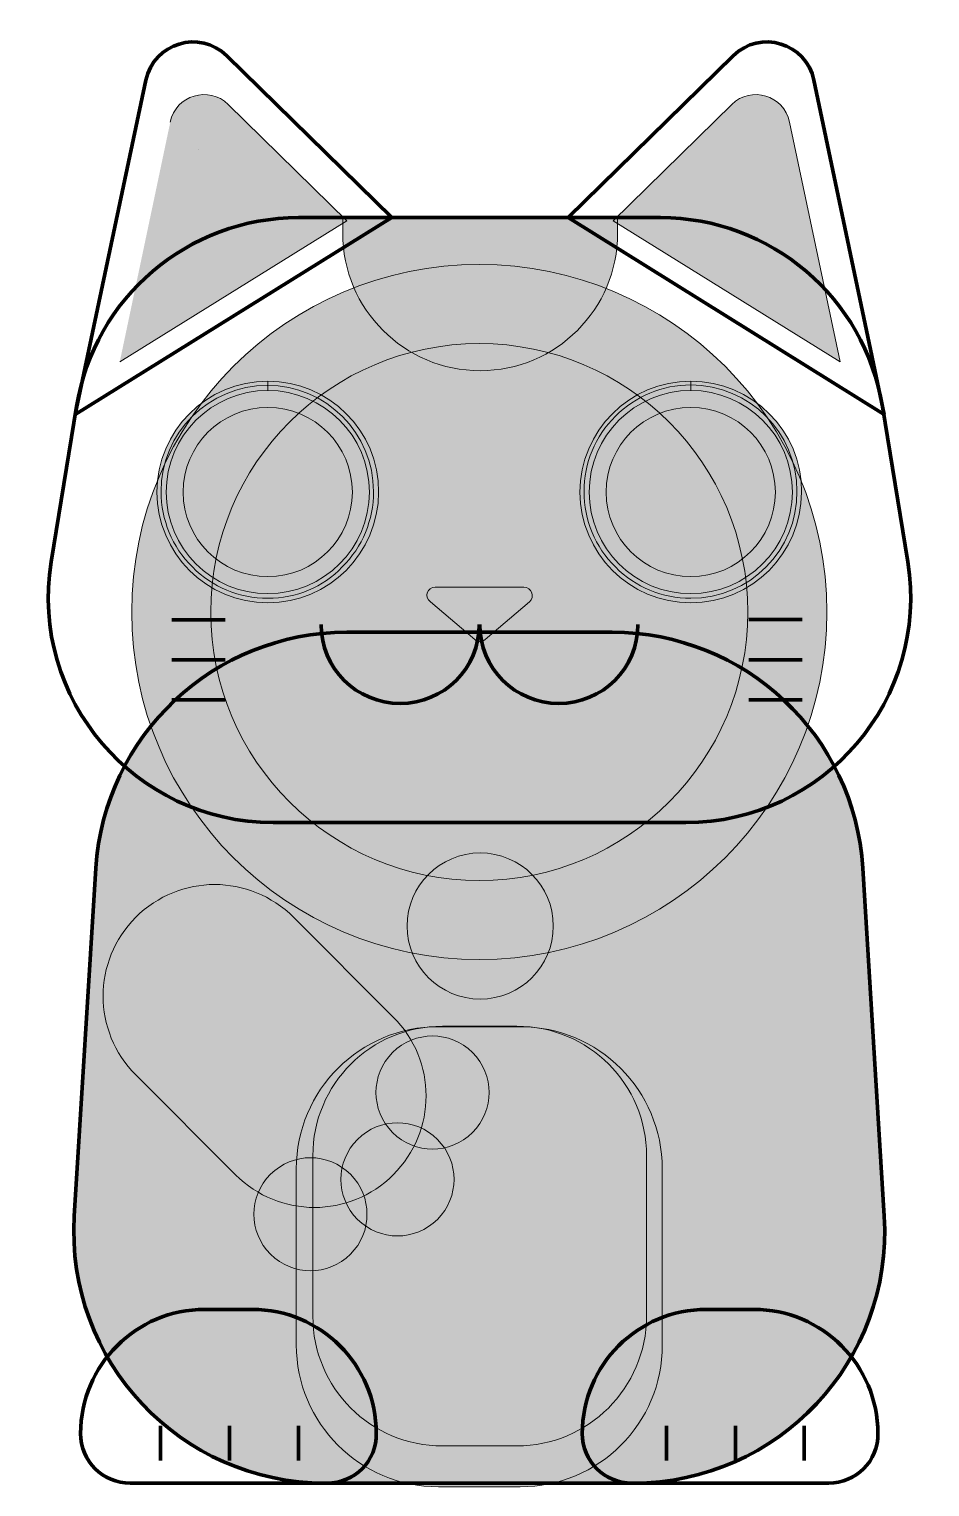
# Model space of a CAD drawing. Header units: inches. Extents: x 47 to 243, y 1 to 318.
import ezdxf

# ---------------------------------------------------------------- set-up
doc = ezdxf.new("R2010")
doc.units = ezdxf.units.IN
doc.header["$MEASUREMENT"] = 0
doc.layers.add('Layer 1', color=7, linetype='Continuous')

# ---------------------------------------------------------------- blocks, each defined once
blk = doc.blocks.new('block 4')
at = {"layer": 'Layer 1', "true_color": 0xf16b6c}
h = blk.add_hatch(color=11, dxfattribs=at)
h.dxf.hatch_style = 2
edge = h.paths.add_edge_path()
edge.add_spline(control_points=[(98.6, 241.7), (98.6, 241.7), (98.6, 239.7), (98.6, 239.7), (98.6, 239.7), (98.6, 241.7), (98.6, 241.7), (98.6, 241.7), (98.6, 241.7), (98.6, 241.7), (85.3, 241.7), (74.5, 230.9), (74.5, 217.6), (74.5, 204.3), (85.3, 193.5), (98.6, 193.5), (111.9, 193.5), (122.7, 204.3), (122.7, 217.6), (122.8, 230.9), (111.9, 241.7), (98.6, 241.7), (98.6, 241.7), (98.6, 241.7), (98.6, 241.7)], knot_values=[0, 0, 0, 0, 1, 1, 1, 2, 2, 2, 3, 3, 3, 4, 4, 4, 5, 5, 5, 6, 6, 6, 7, 7, 7, 8, 8, 8, 8], degree=3, periodic=1)
edge = h.paths.add_edge_path()
edge.add_spline(control_points=[(98.6, 239.7), (110.8, 239.7), (120.7, 229.8), (120.7, 217.6), (120.7, 205.4), (110.8, 195.5), (98.6, 195.5), (86.4, 195.5), (76.5, 205.4), (76.5, 217.6), (76.5, 229.8), (86.4, 239.7), (98.6, 239.7)], knot_values=[0, 0, 0, 0, 1, 1, 1, 2, 2, 2, 3, 3, 3, 4, 4, 4, 4], degree=3, periodic=0)
edge.add_line((98.6, 239.7), (98.6, 239.7))
at = {"layer": 'Layer 1', "lineweight": 0}
for points, knots in [([(98.6, 241.7), (98.6, 241.7), (98.6, 239.7), (98.6, 239.7), (98.6, 239.7), (98.6, 241.7), (98.6, 241.7), (98.6, 241.7), (98.6, 241.7), (98.6, 241.7), (85.3, 241.7), (74.5, 230.9), (74.5, 217.6), (74.5, 204.3), (85.3, 193.5), (98.6, 193.5), (111.9, 193.5), (122.7, 204.3), (122.7, 217.6), (122.8, 230.9), (111.9, 241.7), (98.6, 241.7), (98.6, 241.7), (98.6, 241.7), (98.6, 241.7)], [0, 0, 0, 0, 1, 1, 1, 2, 2, 2, 3, 3, 3, 4, 4, 4, 5, 5, 5, 6, 6, 6, 7, 7, 7, 8, 8, 8, 8]), ([(98.6, 194.5), (92.4, 194.5), (86.6, 196.9), (82.2, 201.3), (77.8, 205.7), (75.4, 211.5), (75.4, 217.7), (75.4, 230.5), (85.8, 240.8), (98.5, 240.8), (111.3, 240.8), (121.6, 230.4), (121.6, 217.7), (121.6, 211.5), (119.2, 205.7), (114.8, 201.3), (110.6, 196.9), (104.8, 194.5), (98.6, 194.5), (98.6, 194.5), (98.6, 194.5), (98.6, 194.5)], [0, 0, 0, 0, 1, 1, 1, 2, 2, 2, 3, 3, 3, 4, 4, 4, 5, 5, 5, 6, 6, 6, 7, 7, 7, 7]), ([(98.6, 239.7), (110.8, 239.7), (120.7, 229.8), (120.7, 217.6), (120.7, 205.4), (110.8, 195.5), (98.6, 195.5), (86.4, 195.5), (76.5, 205.4), (76.5, 217.6), (76.5, 229.8), (86.4, 239.7), (98.6, 239.7)], [0, 0, 0, 0, 1, 1, 1, 2, 2, 2, 3, 3, 3, 4, 4, 4, 4])]:
    blk.add_open_spline(points, degree=3, knots=knots, dxfattribs=at)
blk = doc.blocks.new('block 3')
at = {"layer": 'Layer 1', "true_color": 0xf16b6c}
h = blk.add_hatch(color=11, dxfattribs=at)
h.dxf.hatch_style = 2
edge = h.paths.add_edge_path()
edge.add_spline(control_points=[(98.6, 236), (108.76, 236), (117, 227.76), (117, 217.6), (117, 207.44), (108.76, 199.2), (98.6, 199.2), (88.44, 199.2), (80.2, 207.44), (80.2, 217.6), (80.2, 227.76), (88.44, 236), (98.6, 236)], knot_values=[0, 0, 0, 0, 1, 1, 1, 2, 2, 2, 3, 3, 3, 4, 4, 4, 4], degree=3, periodic=1)
at = {"layer": 'Layer 1', "lineweight": 0}
blk.add_open_spline([(98.6, 236), (108.76, 236), (117, 227.76), (117, 217.6), (117, 207.44), (108.76, 199.2), (98.6, 199.2), (88.44, 199.2), (80.2, 207.44), (80.2, 217.6), (80.2, 227.76), (88.44, 236), (98.6, 236)], degree=3, knots=[0, 0, 0, 0, 1, 1, 1, 2, 2, 2, 3, 3, 3, 4, 4, 4, 4], dxfattribs=at)
at = {"layer": 'Layer 1'}
blk.add_blockref('block 4', (0, 0), dxfattribs=at)
blk = doc.blocks.new('block 6')
at = {"layer": 'Layer 1', "true_color": 0xf16b6c}
h = blk.add_hatch(color=11, dxfattribs=at)
h.dxf.hatch_style = 2
edge = h.paths.add_edge_path()
edge.add_spline(control_points=[(190.6, 241.7), (190.6, 241.7), (190.6, 239.7), (190.6, 239.7), (190.6, 239.7), (190.6, 241.7), (190.6, 241.7), (190.6, 241.7), (190.6, 241.7), (190.6, 241.7), (177.3, 241.7), (166.5, 230.9), (166.5, 217.6), (166.5, 204.3), (177.3, 193.5), (190.6, 193.5), (203.9, 193.5), (214.7, 204.3), (214.7, 217.6), (214.8, 230.9), (203.9, 241.7), (190.6, 241.7), (190.6, 241.7), (190.6, 241.7), (190.6, 241.7)], knot_values=[0, 0, 0, 0, 1, 1, 1, 2, 2, 2, 3, 3, 3, 4, 4, 4, 5, 5, 5, 6, 6, 6, 7, 7, 7, 8, 8, 8, 8], degree=3, periodic=1)
edge = h.paths.add_edge_path()
edge.add_spline(control_points=[(190.6, 239.7), (202.8, 239.7), (212.7, 229.8), (212.7, 217.6), (212.7, 205.4), (202.8, 195.5), (190.6, 195.5), (178.4, 195.5), (168.5, 205.4), (168.5, 217.6), (168.5, 229.8), (178.4, 239.7), (190.6, 239.7)], knot_values=[0, 0, 0, 0, 1, 1, 1, 2, 2, 2, 3, 3, 3, 4, 4, 4, 4], degree=3, periodic=0)
edge.add_line((190.6, 239.7), (190.6, 239.7))
at = {"layer": 'Layer 1', "lineweight": 0}
for points, knots in [([(190.6, 241.7), (190.6, 241.7), (190.6, 239.7), (190.6, 239.7), (190.6, 239.7), (190.6, 241.7), (190.6, 241.7), (190.6, 241.7), (190.6, 241.7), (190.6, 241.7), (177.3, 241.7), (166.5, 230.9), (166.5, 217.6), (166.5, 204.3), (177.3, 193.5), (190.6, 193.5), (203.9, 193.5), (214.7, 204.3), (214.7, 217.6), (214.8, 230.9), (203.9, 241.7), (190.6, 241.7), (190.6, 241.7), (190.6, 241.7), (190.6, 241.7)], [0, 0, 0, 0, 1, 1, 1, 2, 2, 2, 3, 3, 3, 4, 4, 4, 5, 5, 5, 6, 6, 6, 7, 7, 7, 8, 8, 8, 8]), ([(190.6, 194.5), (184.4, 194.5), (178.6, 196.9), (174.2, 201.3), (169.8, 205.7), (167.4, 211.5), (167.4, 217.7), (167.4, 223.9), (169.8, 229.7), (174.2, 234.1), (178.6, 238.5), (184.4, 240.9), (190.6, 240.9), (203.4, 240.9), (213.7, 230.5), (213.7, 217.8), (213.8, 204.9), (203.4, 194.5), (190.6, 194.5), (190.6, 194.5), (190.6, 194.5), (190.6, 194.5)], [0, 0, 0, 0, 1, 1, 1, 2, 2, 2, 3, 3, 3, 4, 4, 4, 5, 5, 5, 6, 6, 6, 7, 7, 7, 7]), ([(190.6, 239.7), (202.8, 239.7), (212.7, 229.8), (212.7, 217.6), (212.7, 205.4), (202.8, 195.5), (190.6, 195.5), (178.4, 195.5), (168.5, 205.4), (168.5, 217.6), (168.5, 229.8), (178.4, 239.7), (190.6, 239.7)], [0, 0, 0, 0, 1, 1, 1, 2, 2, 2, 3, 3, 3, 4, 4, 4, 4])]:
    blk.add_open_spline(points, degree=3, knots=knots, dxfattribs=at)
blk = doc.blocks.new('block 5')
at = {"layer": 'Layer 1', "true_color": 0xf16b6c}
h = blk.add_hatch(color=11, dxfattribs=at)
h.dxf.hatch_style = 2
edge = h.paths.add_edge_path()
edge.add_spline(control_points=[(190.6, 236), (200.76, 236), (209, 227.76), (209, 217.6), (209, 207.44), (200.76, 199.2), (190.6, 199.2), (180.44, 199.2), (172.2, 207.44), (172.2, 217.6), (172.2, 227.76), (180.44, 236), (190.6, 236)], knot_values=[0, 0, 0, 0, 1, 1, 1, 2, 2, 2, 3, 3, 3, 4, 4, 4, 4], degree=3, periodic=1)
at = {"layer": 'Layer 1', "lineweight": 0}
blk.add_open_spline([(190.6, 236), (200.76, 236), (209, 227.76), (209, 217.6), (209, 207.44), (200.76, 199.2), (190.6, 199.2), (180.44, 199.2), (172.2, 207.44), (172.2, 217.6), (172.2, 227.76), (180.44, 236), (190.6, 236)], degree=3, knots=[0, 0, 0, 0, 1, 1, 1, 2, 2, 2, 3, 3, 3, 4, 4, 4, 4], dxfattribs=at)
at = {"layer": 'Layer 1'}
blk.add_blockref('block 6', (0, 0), dxfattribs=at)
blk = doc.blocks.new('block 8')
at = {"layer": 'Layer 1', "color": 11, "lineweight": 158, "true_color": 0xf16b6c}
blk.add_lwpolyline([(89.3, 172.4), (77.7, 172.4)], dxfattribs=at)
blk = doc.blocks.new('block 9')
at = {"layer": 'Layer 1', "color": 11, "lineweight": 158, "true_color": 0xf16b6c}
blk.add_lwpolyline([(89.3, 181.1), (77.7, 181.1)], dxfattribs=at)
blk = doc.blocks.new('block 10')
at = {"layer": 'Layer 1', "color": 11, "lineweight": 158, "true_color": 0xf16b6c}
blk.add_lwpolyline([(89.3, 189.8), (77.7, 189.8)], dxfattribs=at)
blk = doc.blocks.new('block 7')
at = {"layer": 'Layer 1'}
for name in ['block 10', 'block 9', 'block 8']:
    blk.add_blockref(name, (0, 0), dxfattribs=at)
blk = doc.blocks.new('block 12')
at = {"layer": 'Layer 1', "color": 11, "lineweight": 158, "true_color": 0xf16b6c}
blk.add_lwpolyline([(214.8, 172.4), (203.2, 172.4)], dxfattribs=at)
blk = doc.blocks.new('block 13')
at = {"layer": 'Layer 1', "color": 11, "lineweight": 158, "true_color": 0xf16b6c}
blk.add_lwpolyline([(214.8, 181.1), (203.2, 181.1)], dxfattribs=at)
blk = doc.blocks.new('block 14')
at = {"layer": 'Layer 1', "color": 11, "lineweight": 158, "true_color": 0xf16b6c}
blk.add_lwpolyline([(214.8, 189.9), (203.2, 189.9)], dxfattribs=at)
blk = doc.blocks.new('block 11')
at = {"layer": 'Layer 1'}
for name in ['block 14', 'block 13', 'block 12']:
    blk.add_blockref(name, (0, 0), dxfattribs=at)
blk = doc.blocks.new('block 15')
at = {"layer": 'Layer 1', "true_color": 0xf16b6c}
h = blk.add_hatch(color=11, dxfattribs=at)
h.dxf.hatch_style = 2
edge = h.paths.add_edge_path()
edge.add_spline(control_points=[(153.5, 1.2), (153.5, 1.2), (135.7, 1.2), (135.7, 1.2), (118.6, 1.2), (104.8, 15.1), (104.8, 32.1), (104.8, 32.1), (104.8, 70.4), (104.8, 70.4), (104.8, 87.5), (118.7, 101.3), (135.7, 101.3), (135.7, 101.3), (153.5, 101.3), (153.5, 101.3), (170.6, 101.3), (184.4, 87.4), (184.4, 70.4), (184.4, 70.4), (184.4, 32.1), (184.4, 32.1), (184.5, 15), (170.6, 1.2), (153.5, 1.2)], knot_values=[0, 0, 0, 0, 1, 1, 1, 2, 2, 2, 3, 3, 3, 4, 4, 4, 5, 5, 5, 6, 6, 6, 7, 7, 7, 8, 8, 8, 8], degree=3, periodic=1)
at = {"layer": 'Layer 1', "true_color": 0xffcc00}
h = blk.add_hatch(color=40, dxfattribs=at)
h.dxf.hatch_style = 2
edge = h.paths.add_edge_path()
edge.add_spline(control_points=[(152.8, 10.1), (152.8, 10.1), (136.6, 10.1), (136.6, 10.1), (121, 10.1), (108.4, 22.7), (108.4, 38.3), (108.4, 38.3), (108.4, 73.2), (108.4, 73.2), (108.4, 88.8), (121, 101.4), (136.6, 101.4), (136.6, 101.4), (152.8, 101.4), (152.8, 101.4), (168.4, 101.4), (181, 88.8), (181, 73.2), (181, 73.2), (181, 38.3), (181, 38.3), (180.9, 22.7), (168.3, 10.1), (152.8, 10.1)], knot_values=[0, 0, 0, 0, 1, 1, 1, 2, 2, 2, 3, 3, 3, 4, 4, 4, 5, 5, 5, 6, 6, 6, 7, 7, 7, 8, 8, 8, 8], degree=3, periodic=1)
at = {"layer": 'Layer 1', "lineweight": 0}
for points in [[(153.5, 1.2), (153.5, 1.2), (135.7, 1.2), (135.7, 1.2), (118.6, 1.2), (104.8, 15.1), (104.8, 32.1), (104.8, 32.1), (104.8, 70.4), (104.8, 70.4), (104.8, 87.5), (118.7, 101.3), (135.7, 101.3), (135.7, 101.3), (153.5, 101.3), (153.5, 101.3), (170.6, 101.3), (184.4, 87.4), (184.4, 70.4), (184.4, 70.4), (184.4, 32.1), (184.4, 32.1), (184.5, 15), (170.6, 1.2), (153.5, 1.2)], [(152.8, 10.1), (152.8, 10.1), (136.6, 10.1), (136.6, 10.1), (121, 10.1), (108.4, 22.7), (108.4, 38.3), (108.4, 38.3), (108.4, 73.2), (108.4, 73.2), (108.4, 88.8), (121, 101.4), (136.6, 101.4), (136.6, 101.4), (152.8, 101.4), (152.8, 101.4), (168.4, 101.4), (181, 88.8), (181, 73.2), (181, 73.2), (181, 38.3), (181, 38.3), (180.9, 22.7), (168.3, 10.1), (152.8, 10.1)]]:
    blk.add_open_spline(points, degree=3, knots=[0, 0, 0, 0, 1, 1, 1, 2, 2, 2, 3, 3, 3, 4, 4, 4, 5, 5, 5, 6, 6, 6, 7, 7, 7, 8, 8, 8, 8], dxfattribs=at)
blk = doc.blocks.new('block 17')
at = {"layer": 'Layer 1', "lineweight": 0}
for points in [[(125.74, 95.68), (130.54, 100.48), (138.33, 100.48), (143.13, 95.68), (147.93, 90.87), (147.93, 83.09), (143.13, 78.28), (138.33, 73.48), (130.54, 73.48), (125.74, 78.28), (120.93, 83.09), (120.93, 90.87), (125.74, 95.68)], [(99.19, 69.2), (103.99, 74), (111.78, 74), (116.58, 69.2), (121.38, 64.39), (121.38, 56.61), (116.58, 51.8), (111.78, 47), (103.99, 47), (99.19, 51.8), (94.38, 56.61), (94.38, 64.39), (99.19, 69.2)]]:
    blk.add_open_spline(points, degree=3, knots=[0, 0, 0, 0, 1, 1, 1, 2, 2, 2, 3, 3, 3, 4, 4, 4, 4], dxfattribs=at)
blk = doc.blocks.new('block 16')
at = {"layer": 'Layer 1', "lineweight": 0}
for points, knots in [([(91.6, 69.1), (91.6, 69.1), (69.9, 90.8), (69.9, 90.8), (60.4, 100.3), (60.4, 115.6), (69.9, 125.1), (69.9, 125.1), (69.9, 125.1), (69.9, 125.1), (79.4, 134.6), (94.7, 134.6), (104.2, 125.1), (104.2, 125.1), (125.9, 103.4), (125.9, 103.4), (135.4, 93.9), (135.4, 78.6), (125.9, 69.1), (125.9, 69.1), (125.9, 69.1), (125.9, 69.1), (116.4, 59.6), (101.1, 59.6), (91.6, 69.1)], [0, 0, 0, 0, 1, 1, 1, 2, 2, 2, 3, 3, 3, 4, 4, 4, 5, 5, 5, 6, 6, 6, 7, 7, 7, 8, 8, 8, 8]), ([(118.11, 76.78), (122.91, 81.58), (130.7, 81.58), (135.5, 76.78), (140.31, 71.98), (140.31, 64.19), (135.5, 59.39), (130.7, 54.58), (122.91, 54.58), (118.11, 59.39), (113.3, 64.19), (113.3, 71.98), (118.11, 76.78)], [0, 0, 0, 0, 1, 1, 1, 2, 2, 2, 3, 3, 3, 4, 4, 4, 4])]:
    blk.add_open_spline(points, degree=3, knots=knots, dxfattribs=at)
at = {"layer": 'Layer 1'}
blk.add_blockref('block 17', (0, 0), dxfattribs=at)
blk = doc.blocks.new('block 19')
at = {"layer": 'Layer 1', "color": 11, "lineweight": 158, "true_color": 0xf16b6c}
blk.add_lwpolyline([(105.3, 14.5), (105.3, 6.9)], dxfattribs=at)
blk = doc.blocks.new('block 20')
at = {"layer": 'Layer 1', "color": 11, "lineweight": 158, "true_color": 0xf16b6c}
blk.add_lwpolyline([(90.3, 14.5), (90.3, 6.9)], dxfattribs=at)
blk = doc.blocks.new('block 21')
at = {"layer": 'Layer 1', "color": 11, "lineweight": 158, "true_color": 0xf16b6c}
blk.add_lwpolyline([(75.3, 14.5), (75.3, 6.9)], dxfattribs=at)
blk = doc.blocks.new('block 18')
at = {"layer": 'Layer 1'}
for name in ['block 21', 'block 20', 'block 19']:
    blk.add_blockref(name, (0, 0), dxfattribs=at)
blk = doc.blocks.new('block 23')
at = {"layer": 'Layer 1', "color": 11, "lineweight": 158, "true_color": 0xf16b6c}
blk.add_lwpolyline([(215.3, 14.5), (215.3, 6.9)], dxfattribs=at)
blk = doc.blocks.new('block 24')
at = {"layer": 'Layer 1', "color": 11, "lineweight": 158, "true_color": 0xf16b6c}
blk.add_lwpolyline([(200.3, 14.5), (200.3, 6.9)], dxfattribs=at)
blk = doc.blocks.new('block 25')
at = {"layer": 'Layer 1', "color": 11, "lineweight": 158, "true_color": 0xf16b6c}
blk.add_lwpolyline([(185.3, 14.5), (185.3, 6.9)], dxfattribs=at)
blk = doc.blocks.new('block 22')
at = {"layer": 'Layer 1'}
for name in ['block 25', 'block 24', 'block 23']:
    blk.add_blockref(name, (0, 0), dxfattribs=at)
blk = doc.blocks.new('block 2')
at = {"layer": 'Layer 1', "true_color": 0xf16b6c}
h = blk.add_hatch(color=11, dxfattribs=at)
h.dxf.hatch_style = 2
edge = h.paths.add_edge_path()
edge.add_spline(control_points=[(77.4, 298.1), (78.6, 303.9), (85.8, 306.1), (90, 301.9), (90, 301.9), (115.8, 276.6), (115.8, 276.6), (115.8, 276.6), (66.4, 245.9), (66.4, 245.9)], knot_values=[0, 0, 0, 0, 1, 1, 1, 2, 2, 2, 3, 3, 3, 3], degree=3, periodic=0)
edge.add_line((66.4, 245.9), (77.4, 298.1))
h = blk.add_hatch(color=11, dxfattribs=at)
h.dxf.hatch_style = 2
edge = h.paths.add_edge_path()
edge.add_spline(control_points=[(223.1, 245.9), (223.1, 245.9), (212.1, 298.1), (212.1, 298.1), (210.9, 303.9), (203.7, 306.1), (199.5, 301.9), (199.5, 301.9), (173.7, 276.6), (173.7, 276.6), (173.7, 276.6), (223.1, 245.9), (223.1, 245.9)], knot_values=[0, 0, 0, 0, 1, 1, 1, 2, 2, 2, 3, 3, 3, 4, 4, 4, 4], degree=3, periodic=1)
h = blk.add_hatch(color=11, dxfattribs=at)
h.dxf.hatch_style = 2
edge = h.paths.add_edge_path()
edge.add_spline(control_points=[(144.8, 244), (144.8, 244), (144.8, 244), (144.8, 244), (128.3, 244), (114.9, 257.4), (114.9, 273.9), (114.9, 273.9), (114.9, 277.4), (114.9, 277.4), (114.9, 277.4), (174.7, 277.4), (174.7, 277.4), (174.7, 277.4), (174.7, 273.9), (174.7, 273.9), (174.7, 257.4), (161.3, 244), (144.8, 244)], knot_values=[0, 0, 0, 0, 1, 1, 1, 2, 2, 2, 3, 3, 3, 4, 4, 4, 5, 5, 5, 6, 6, 6, 6], degree=3, periodic=1)
h = blk.add_hatch(color=11, dxfattribs=at)
h.dxf.hatch_style = 2
edge = h.paths.add_edge_path()
edge.add_spline(control_points=[(144.6, 267.1), (186.35, 267.1), (220.2, 233.25), (220.2, 191.5), (220.2, 149.75), (186.35, 115.9), (144.6, 115.9), (102.85, 115.9), (69, 149.75), (69, 191.5), (69, 233.25), (102.85, 267.1), (144.6, 267.1)], knot_values=[0, 0, 0, 0, 1, 1, 1, 2, 2, 2, 3, 3, 3, 4, 4, 4, 4], degree=3, periodic=1)
at = {"layer": 'Layer 1', "true_color": 0xefefef}
h = blk.add_hatch(color=7, dxfattribs=at)
h.dxf.hatch_style = 2
edge = h.paths.add_edge_path()
edge.add_spline(control_points=[(144.6, 249.9), (176.85, 249.9), (203, 223.75), (203, 191.5), (203, 159.25), (176.85, 133.1), (144.6, 133.1), (112.35, 133.1), (86.2, 159.25), (86.2, 191.5), (86.2, 223.75), (112.35, 249.9), (144.6, 249.9)], knot_values=[0, 0, 0, 0, 1, 1, 1, 2, 2, 2, 3, 3, 3, 4, 4, 4, 4], degree=3, periodic=1)
at = {"layer": 'Layer 1', "true_color": 0xffcc00}
h = blk.add_hatch(color=40, dxfattribs=at)
h.dxf.hatch_style = 2
edge = h.paths.add_edge_path()
edge.add_spline(control_points=[(135, 196.9), (135, 196.9), (154.3, 196.9), (154.3, 196.9), (156, 196.9), (156.8, 194.8), (155.5, 193.7), (155.5, 193.7), (145.9, 185.5), (145.9, 185.5), (145.2, 184.9), (144.2, 184.9), (143.6, 185.5), (143.6, 185.5), (134, 193.7), (134, 193.7), (132.5, 194.8), (133.3, 196.9), (135, 196.9)], knot_values=[0, 0, 0, 0, 1, 1, 1, 2, 2, 2, 3, 3, 3, 4, 4, 4, 5, 5, 5, 6, 6, 6, 6], degree=3, periodic=1)
at = {"layer": 'Layer 1', "true_color": 0xefefef}
h = blk.add_hatch(color=7, dxfattribs=at)
h.dxf.hatch_style = 2
edge = h.paths.add_edge_path()
edge.add_spline(control_points=[(173.5, 187.1), (173.5, 187.1), (115.8, 187.1), (115.8, 187.1), (86.9, 187.1), (63, 164.6), (61.2, 135.8), (61.2, 135.8), (56.5, 60.1), (56.5, 60.1), (54.6, 28.6), (79.6, 2), (111.1, 2), (111.1, 2), (178.1, 2), (178.1, 2), (209.6, 2), (234.6, 28.6), (232.7, 60.1), (232.7, 60.1), (228, 135.8), (228, 135.8), (226.3, 164.6), (202.4, 187.1), (173.5, 187.1)], knot_values=[0, 0, 0, 0, 1, 1, 1, 2, 2, 2, 3, 3, 3, 4, 4, 4, 5, 5, 5, 6, 6, 6, 7, 7, 7, 8, 8, 8, 8], degree=3, periodic=1)
at = {"layer": 'Layer 1', "true_color": 0xffcc00}
h = blk.add_hatch(color=40, dxfattribs=at)
h.dxf.hatch_style = 2
edge = h.paths.add_edge_path()
edge.add_spline(control_points=[(144.8, 139.1), (153.58, 139.1), (160.7, 131.98), (160.7, 123.2), (160.7, 114.42), (153.58, 107.3), (144.8, 107.3), (136.02, 107.3), (128.9, 114.42), (128.9, 123.2), (128.9, 131.98), (136.02, 139.1), (144.8, 139.1)], knot_values=[0, 0, 0, 0, 1, 1, 1, 2, 2, 2, 3, 3, 3, 4, 4, 4, 4], degree=3, periodic=1)
at = {"layer": 'Layer 1', "color": 11, "lineweight": 158, "true_color": 0xf16b6c}
for points, knots in [([(56.7, 234.5), (56.7, 234.5), (72.1, 307.2), (72.1, 307.2), (73.8, 315.3), (83.8, 318.3), (89.7, 312.5), (89.7, 312.5), (125.6, 277.3), (125.6, 277.3), (125.6, 277.3), (56.7, 234.5), (56.7, 234.5)], [0, 0, 0, 0, 1, 1, 1, 2, 2, 2, 3, 3, 3, 4, 4, 4, 4]), ([(232.7, 234.5), (232.7, 234.5), (217.4, 307.2), (217.4, 307.2), (215.7, 315.3), (205.7, 318.3), (199.8, 312.5), (199.8, 312.5), (163.9, 277.3), (163.9, 277.3), (163.9, 277.3), (232.7, 234.5), (232.7, 234.5)], [0, 0, 0, 0, 1, 1, 1, 2, 2, 2, 3, 3, 3, 4, 4, 4, 4]), ([(189.5, 145.7), (189.5, 145.7), (99.8, 145.7), (99.8, 145.7), (69.7, 145.7), (46.7, 172.7), (51.5, 202.4), (51.5, 202.4), (57, 236.2), (57, 236.2), (60.8, 259.9), (81.3, 277.3), (105.3, 277.3), (105.3, 277.3), (184, 277.3), (184, 277.3), (208, 277.3), (228.4, 259.9), (232.3, 236.2), (232.3, 236.2), (237.8, 202.4), (237.8, 202.4), (242.6, 172.7), (219.6, 145.7), (189.5, 145.7)], [0, 0, 0, 0, 1, 1, 1, 2, 2, 2, 3, 3, 3, 4, 4, 4, 5, 5, 5, 6, 6, 6, 7, 7, 7, 8, 8, 8, 8]), ([(173.5, 187.1), (173.5, 187.1), (115.8, 187.1), (115.8, 187.1), (86.9, 187.1), (63, 164.6), (61.2, 135.8), (61.2, 135.8), (56.5, 60.1), (56.5, 60.1), (54.6, 28.6), (79.6, 2), (111.1, 2), (111.1, 2), (178.1, 2), (178.1, 2), (209.6, 2), (234.6, 28.6), (232.7, 60.1), (232.7, 60.1), (228, 135.8), (228, 135.8), (226.3, 164.6), (202.4, 187.1), (173.5, 187.1)], [0, 0, 0, 0, 1, 1, 1, 2, 2, 2, 3, 3, 3, 4, 4, 4, 5, 5, 5, 6, 6, 6, 7, 7, 7, 8, 8, 8, 8]), ([(144.6, 188.8), (144.6, 179.3), (136.9, 171.6), (127.4, 171.6), (117.9, 171.6), (110.2, 179.3), (110.2, 188.8)], [0, 0, 0, 0, 1, 1, 1, 2, 2, 2, 2]), ([(179.1, 188.8), (179.1, 179.3), (171.4, 171.6), (161.9, 171.6), (152.4, 171.6), (144.7, 179.3), (144.7, 188.8)], [0, 0, 0, 0, 1, 1, 1, 2, 2, 2, 2]), ([(111.5, 2), (111.5, 2), (68.7, 2), (68.7, 2), (62.7, 2), (57.9, 6.8), (57.9, 12.8), (57.9, 12.8), (57.9, 12.8), (57.9, 12.8), (57.9, 27.7), (70, 39.8), (84.9, 39.8), (84.9, 39.8), (95.2, 39.8), (95.2, 39.8), (110.1, 39.8), (122.2, 27.7), (122.2, 12.8), (122.2, 12.8), (122.2, 12.8), (122.2, 12.8), (122.3, 6.8), (117.5, 2), (111.5, 2)], [0, 0, 0, 0, 1, 1, 1, 2, 2, 2, 3, 3, 3, 4, 4, 4, 5, 5, 5, 6, 6, 6, 7, 7, 7, 8, 8, 8, 8]), ([(220.6, 2), (220.6, 2), (177.8, 2), (177.8, 2), (171.8, 2), (167, 6.8), (167, 12.8), (167, 12.8), (167, 12.8), (167, 12.8), (167, 27.7), (179.1, 39.8), (194, 39.8), (194, 39.8), (204.3, 39.8), (204.3, 39.8), (219.2, 39.8), (231.3, 27.7), (231.3, 12.8), (231.3, 12.8), (231.3, 12.8), (231.3, 12.8), (231.4, 6.8), (226.5, 2), (220.6, 2)], [0, 0, 0, 0, 1, 1, 1, 2, 2, 2, 3, 3, 3, 4, 4, 4, 5, 5, 5, 6, 6, 6, 7, 7, 7, 8, 8, 8, 8])]:
    blk.add_open_spline(points, degree=3, knots=knots, dxfattribs=at)
at = {"layer": 'Layer 1', "lineweight": 0}
for points, knots in [([(77.4, 298.1), (78.6, 303.9), (85.8, 306.1), (90, 301.9), (90, 301.9), (115.8, 276.6), (115.8, 276.6), (115.8, 276.6), (66.4, 245.9), (66.4, 245.9)], [0, 0, 0, 0, 1, 1, 1, 2, 2, 2, 3, 3, 3, 3]), ([(223.1, 245.9), (223.1, 245.9), (212.1, 298.1), (212.1, 298.1), (210.9, 303.9), (203.7, 306.1), (199.5, 301.9), (199.5, 301.9), (173.7, 276.6), (173.7, 276.6), (173.7, 276.6), (223.1, 245.9), (223.1, 245.9)], [0, 0, 0, 0, 1, 1, 1, 2, 2, 2, 3, 3, 3, 4, 4, 4, 4]), ([(144.8, 244), (144.8, 244), (144.8, 244), (144.8, 244), (128.3, 244), (114.9, 257.4), (114.9, 273.9), (114.9, 273.9), (114.9, 277.4), (114.9, 277.4), (114.9, 277.4), (174.7, 277.4), (174.7, 277.4), (174.7, 277.4), (174.7, 273.9), (174.7, 273.9), (174.7, 257.4), (161.3, 244), (144.8, 244)], [0, 0, 0, 0, 1, 1, 1, 2, 2, 2, 3, 3, 3, 4, 4, 4, 5, 5, 5, 6, 6, 6, 6]), ([(144.6, 267.1), (186.35, 267.1), (220.2, 233.25), (220.2, 191.5), (220.2, 149.75), (186.35, 115.9), (144.6, 115.9), (102.85, 115.9), (69, 149.75), (69, 191.5), (69, 233.25), (102.85, 267.1), (144.6, 267.1)], [0, 0, 0, 0, 1, 1, 1, 2, 2, 2, 3, 3, 3, 4, 4, 4, 4]), ([(144.6, 249.9), (176.85, 249.9), (203, 223.75), (203, 191.5), (203, 159.25), (176.85, 133.1), (144.6, 133.1), (112.35, 133.1), (86.2, 159.25), (86.2, 191.5), (86.2, 223.75), (112.35, 249.9), (144.6, 249.9)], [0, 0, 0, 0, 1, 1, 1, 2, 2, 2, 3, 3, 3, 4, 4, 4, 4]), ([(135, 196.9), (135, 196.9), (154.3, 196.9), (154.3, 196.9), (156, 196.9), (156.8, 194.8), (155.5, 193.7), (155.5, 193.7), (145.9, 185.5), (145.9, 185.5), (145.2, 184.9), (144.2, 184.9), (143.6, 185.5), (143.6, 185.5), (134, 193.7), (134, 193.7), (132.5, 194.8), (133.3, 196.9), (135, 196.9)], [0, 0, 0, 0, 1, 1, 1, 2, 2, 2, 3, 3, 3, 4, 4, 4, 5, 5, 5, 6, 6, 6, 6]), ([(144.8, 139.1), (153.58, 139.1), (160.7, 131.98), (160.7, 123.2), (160.7, 114.42), (153.58, 107.3), (144.8, 107.3), (136.02, 107.3), (128.9, 114.42), (128.9, 123.2), (128.9, 131.98), (136.02, 139.1), (144.8, 139.1)], [0, 0, 0, 0, 1, 1, 1, 2, 2, 2, 3, 3, 3, 4, 4, 4, 4])]:
    blk.add_open_spline(points, degree=3, knots=knots, dxfattribs=at)
at = {"layer": 'Layer 1'}
for name in ['block 3', 'block 5', 'block 7', 'block 11', 'block 16', 'block 15', 'block 18', 'block 22']:
    blk.add_blockref(name, (0, 0), dxfattribs=at)

msp = doc.modelspace()

# ---------------------------------------------------------------- linework, layer by layer
at = {"layer": 'Layer 1', "color": 11, "lineweight": 158, "true_color": 0xf16b6c}
msp.add_lwpolyline([(83.5, 292.2), (83.5, 292.2)], dxfattribs=at)

# ---------------------------------------------------------------- block references
at = {"layer": 'Layer 1'}
msp.add_blockref('block 2', (0, 0), dxfattribs=at)

doc.saveas('drawing.dxf')
